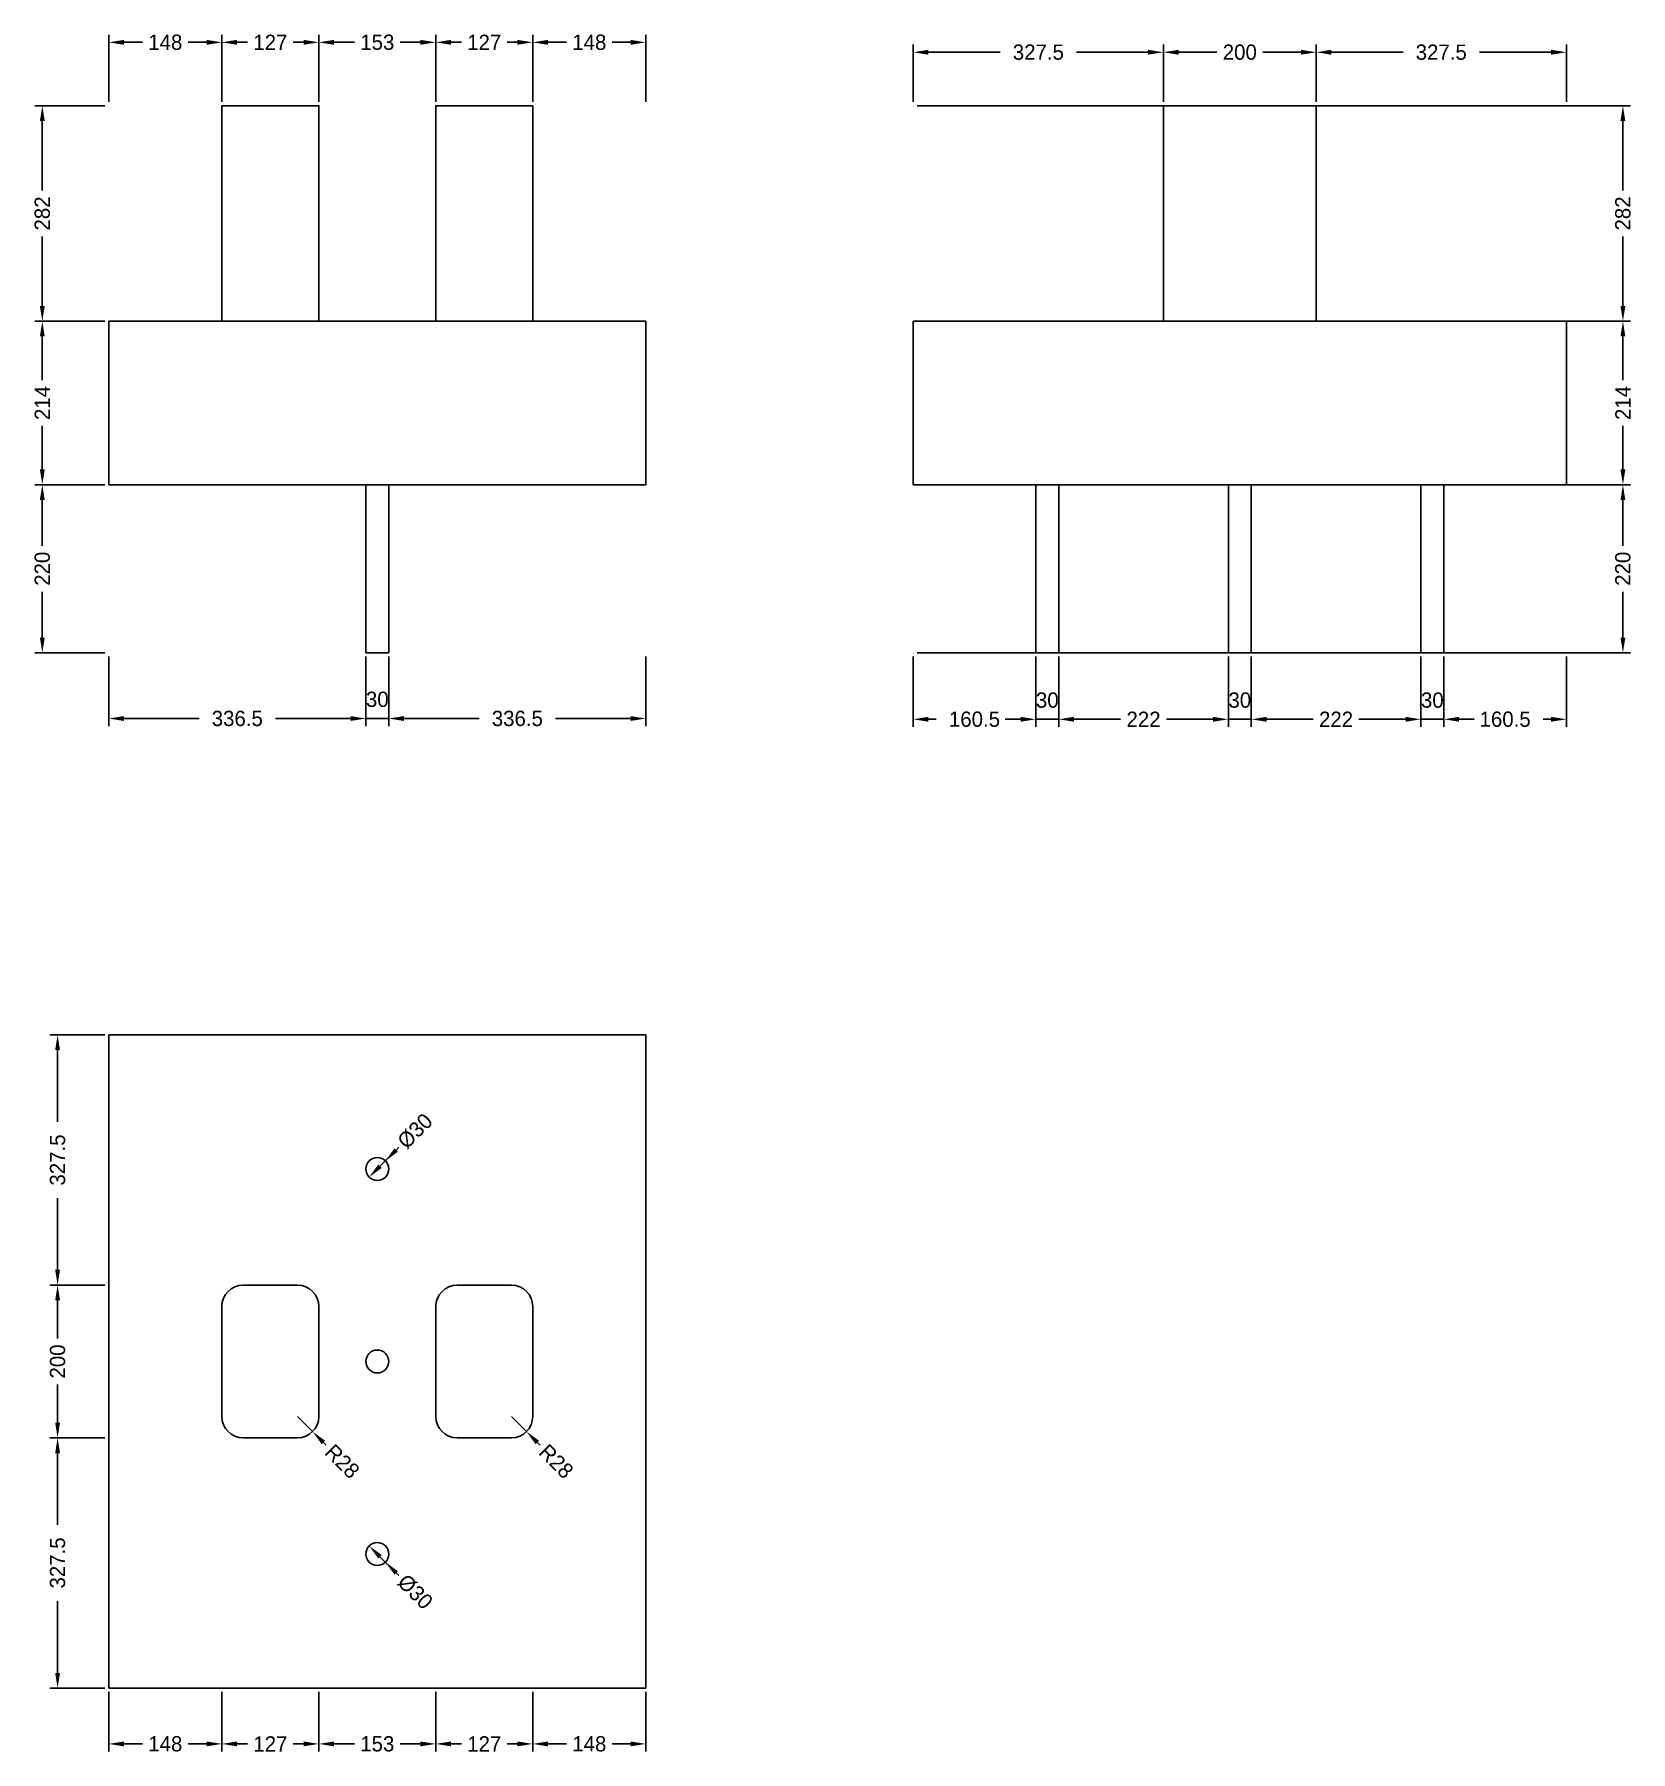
# Model space of a CAD drawing. Header units: metres. Extents: x -97 to 1992, y -83 to 2164.
import ezdxf

# ---------------------------------------------------------------- set-up
doc = ezdxf.new("R2010")
doc.units = ezdxf.units.M
for name, color, linetype in [('chengtai', 7, 'Continuous'), ('dunzhu', 7, 'Continuous'), ('zhuangji', 7, 'Continuous')]:
    doc.layers.add(name, color=color, linetype=linetype)

# ---------------------------------------------------------------- blocks, each defined once
blk = doc.blocks.new('_CLOSEDFILLED')
at = {"color": 0, "linetype": 'BYBLOCK'}
blk.add_solid([(-1, 0.16), (0, 0), (-1, -0.16)], dxfattribs=at)

msp = doc.modelspace()

# ---------------------------------------------------------------- linework, layer by layer
at = {"color": 7}
for p, q in [((0, 2076), (0, 2164)), ((148, 2076), (148, 2164)), ((148, 2076), (148, 2164)), ((275, 2076), (275, 2164)), ((275, 2076), (275, 2164)), ((428, 2076), (428, 2164)), ((428, 2076), (428, 2164)), ((555, 2076), (555, 2164)), ((555, 2076), (555, 2164)), ((703, 2076), (703, 2164)), ((20, 2154), (44, 2154)), ((104, 2154), (128, 2154)), ((168, 2154), (181.5, 2154)), ((241.5, 2154), (255, 2154)), ((295, 2154), (321.5, 2154)), ((381.5, 2154), (408, 2154)), ((448, 2154), (461.5, 2154)), ((521.5, 2154), (535, 2154)), ((575, 2154), (599, 2154)), ((659, 2154), (683, 2154)), ((1053, 2076), (1053, 2151)), ((1073, 2141), (1166.8, 2141)), ((1266.8, 2141), (1360.5, 2141)), ((1380.5, 2076), (1380.5, 2151)), ((1380.5, 2076), (1380.5, 2151)), ((1400.5, 2141), (1450.5, 2141)), ((1510.5, 2141), (1560.5, 2141)), ((1580.5, 2076), (1580.5, 2151)), ((1580.5, 2076), (1580.5, 2151)), ((1600.5, 2141), (1694.2, 2141)), ((1794.2, 2141), (1888, 2141)), ((1908, 2076), (1908, 2151)), ((-5, 2071), (-97, 2071)), ((1058, 2071), (1992, 2071)), ((-87, 1960), (-87, 2051)), ((1982, 1960), (1982, 2051)), ((-87, 1809), (-87, 1900)), ((1982, 1809), (1982, 1900)), ((-5, 1789), (-97, 1789)), ((-5, 1789), (-97, 1789)), ((1058, 1789), (1992, 1789)), ((1058, 1789), (1992, 1789)), ((-87, 1712), (-87, 1769)), ((1982, 1712), (1982, 1769)), ((-87, 1595), (-87, 1652)), ((1982, 1595), (1982, 1652)), ((-5, 1575), (-97, 1575)), ((-5, 1575), (-97, 1575)), ((1058, 1575), (1992, 1575)), ((1058, 1575), (1992, 1575)), ((-87, 1495), (-87, 1555)), ((1982, 1495), (1982, 1555)), ((-87, 1375), (-87, 1435)), ((1982, 1375), (1982, 1435)), ((-5, 1355), (-97, 1355)), ((0, 1350), (0, 1259)), ((336.5, 1350), (336.5, 1259)), ((336.5, 1350), (336.5, 1259)), ((366.5, 1350), (366.5, 1259)), ((366.5, 1350), (366.5, 1259)), ((703, 1350), (703, 1259)), ((1053, 1350), (1053, 1258)), ((1058, 1355), (1992, 1355)), ((1213.5, 1350), (1213.5, 1258)), ((1213.5, 1350), (1213.5, 1258)), ((1243.5, 1350), (1243.5, 1258)), ((1243.5, 1350), (1243.5, 1258)), ((1465.5, 1350), (1465.5, 1258)), ((1465.5, 1350), (1465.5, 1258)), ((1495.5, 1350), (1495.5, 1258)), ((1495.5, 1350), (1495.5, 1258)), ((1717.5, 1350), (1717.5, 1258)), ((1717.5, 1350), (1717.5, 1258)), ((1747.5, 1350), (1747.5, 1258)), ((1747.5, 1350), (1747.5, 1258)), ((1908, 1350), (1908, 1258)), ((20, 1269), (118.2, 1269)), ((218.2, 1269), (316.5, 1269)), ((316.5, 1269), (296.5, 1269)), ((336.5, 1269), (366.5, 1269)), ((386.5, 1269), (406.5, 1269)), ((386.5, 1269), (484.8, 1269)), ((584.8, 1269), (683, 1269)), ((1073, 1268), (1083.2, 1268)), ((1193.5, 1268), (1173.5, 1268)), ((1183.2, 1268), (1193.5, 1268)), ((1213.5, 1268), (1243.5, 1268)), ((1263.5, 1268), (1283.5, 1268)), ((1263.5, 1268), (1324.5, 1268)), ((1384.5, 1268), (1445.5, 1268)), ((1445.5, 1268), (1425.5, 1268)), ((1465.5, 1268), (1495.5, 1268)), ((1515.5, 1268), (1535.5, 1268)), ((1515.5, 1268), (1576.5, 1268)), ((1636.5, 1268), (1697.5, 1268)), ((1697.5, 1268), (1677.5, 1268)), ((1717.5, 1268), (1747.5, 1268)), ((1767.5, 1268), (1787.5, 1268)), ((1767.5, 1268), (1777.8, 1268)), ((1877.8, 1268), (1888, 1268)), ((-5, 855), (-77, 855)), ((-67, 741.2), (-67, 835)), ((376.2, 704.2), (355, 683)), ((379.8, 707.8), (376.2, 704.2)), ((-67, 547.5), (-67, 641.2)), ((-5, 527.5), (-77, 527.5)), ((-5, 527.5), (-77, 527.5)), ((-67, 457.5), (-67, 507.5)), ((-67, 347.5), (-67, 397.5)), ((247, 355.5), (266.8, 335.7)), ((527, 355.5), (546.8, 335.7)), ((-5, 327.5), (-77, 327.5)), ((-5, 327.5), (-77, 327.5)), ((284.5, 318), (280.9, 321.6)), ((564.5, 318), (560.9, 321.6)), ((-67, 213.8), (-67, 307.5)), ((376.2, 150.8), (355, 172)), ((379.8, 147.2), (376.2, 150.8)), ((-67, 20), (-67, 113.8)), ((-5, 0), (-77, 0)), ((0, -5), (0, -83)), ((148, -5), (148, -83)), ((148, -5), (148, -83)), ((275, -5), (275, -83)), ((275, -5), (275, -83)), ((428, -5), (428, -83)), ((428, -5), (428, -83)), ((555, -5), (555, -83)), ((555, -5), (555, -83)), ((703, -5), (703, -83)), ((20, -73), (44, -73)), ((104, -73), (128, -73)), ((168, -73), (181.5, -73)), ((241.5, -73), (255, -73)), ((295, -73), (321.5, -73)), ((381.5, -73), (408, -73)), ((448, -73), (461.5, -73)), ((521.5, -73), (535, -73)), ((575, -73), (599, -73)), ((659, -73), (683, -73))]:
    msp.add_line(p, q, dxfattribs=at)
at = {"layer": 'chengtai'}
for points in [[(0, 1575), (703, 1575), (703, 1789), (0, 1789), (0, 1575)], [(1053, 1575), (1908, 1575), (1908, 1789), (1053, 1789), (1053, 1575)], [(0, 0), (703, 0), (703, 855), (0, 855), (0, 0)]]:
    msp.add_lwpolyline(points, dxfattribs=at)
at = {"layer": 'Defpoints', "color": 7}
for p in [(0, 2154), (148, 2154), (275, 2154), (428, 2154), (555, 2154), (1053, 2141), (1380.5, 2141), (1580.5, 2141), (0, 2071), (0, 2071), (148, 2071), (148, 2071), (275, 2071), (275, 2071), (428, 2071), (428, 2071), (555, 2071), (555, 2071), (703, 2071), (1053, 2071), (1053, 2071), (1380.5, 2071), (1380.5, 2071), (1580.5, 2071), (1580.5, 2071), (1908, 2071), (-87, 1789), (0, 1789), (0, 1789), (1053, 1789), (1053, 1789), (1982, 1789), (-87, 1575), (0, 1575), (0, 1575), (1053, 1575), (1053, 1575), (1982, 1575), (-87, 1355), (0, 1355), (0, 1355), (336.5, 1355), (336.5, 1355), (366.5, 1355), (366.5, 1355), (703, 1355), (1053, 1355), (1053, 1355), (1213.5, 1355), (1213.5, 1355), (1243.5, 1355), (1243.5, 1355), (1465.5, 1355), (1465.5, 1355), (1495.5, 1355), (1495.5, 1355), (1717.5, 1355), (1717.5, 1355), (1747.5, 1355), (1747.5, 1355), (1908, 1355), (1982, 1355), (0, 1269), (336.5, 1269), (366.5, 1269), (1053, 1268), (1213.5, 1268), (1243.5, 1268), (1465.5, 1268), (1495.5, 1268), (1717.5, 1268), (1747.5, 1268), (0, 855), (351.5, 679.5), (362.1, 690.1), (-67, 527.5), (0, 527.5), (0, 527.5), (247, 355.5), (527, 355.5), (-67, 327.5), (0, 327.5), (0, 327.5), (266.8, 335.7), (546.8, 335.7), (351.5, 175.5), (362.1, 164.9), (-67, 0), (0, 0), (0, 0), (148, 0), (148, 0), (275, 0), (275, 0), (428, 0), (428, 0), (555, 0), (555, 0), (703, 0), (0, -73), (148, -73), (275, -73), (428, -73), (555, -73)]:
    msp.add_point(p, dxfattribs=at)
at = {"layer": 'dunzhu'}
for p, q in [((247, 527.5), (176, 527.5)), ((527, 527.5), (456, 527.5)), ((148, 499.5), (148, 355.5)), ((275, 355.5), (275, 499.5)), ((428, 499.5), (428, 355.5)), ((555, 355.5), (555, 499.5)), ((176, 327.5), (247, 327.5)), ((456, 327.5), (527, 327.5))]:
    msp.add_line(p, q, dxfattribs=at)
for points in [[(148, 1789), (275, 1789), (275, 2071), (148, 2071), (148, 1789)], [(428, 1789), (555, 1789), (555, 2071), (428, 2071), (428, 1789)], [(1380.5, 1789), (1580.5, 1789), (1580.5, 2071), (1380.5, 2071), (1380.5, 1789)]]:
    msp.add_lwpolyline(points, dxfattribs=at)
for centre, start, end in [((176, 499.5), 90, 180), ((247, 499.5), 0, 90), ((456, 499.5), 90, 180), ((527, 499.5), 0, 90), ((176, 355.5), 180, 270), ((247, 355.5), 270, 360), ((456, 355.5), 180, 270), ((527, 355.5), 270, 360)]:
    msp.add_arc(centre, 28, start, end, dxfattribs=at)
at = {"layer": 'zhuangji'}
for points in [[(336.5, 1355), (366.5, 1355), (366.5, 1575), (336.5, 1575), (336.5, 1355)], [(1213.5, 1355), (1243.5, 1355), (1243.5, 1575), (1213.5, 1575), (1213.5, 1355)], [(1465.5, 1355), (1495.5, 1355), (1495.5, 1575), (1465.5, 1575), (1465.5, 1355)], [(1717.5, 1355), (1747.5, 1355), (1747.5, 1575), (1717.5, 1575), (1717.5, 1355)]]:
    msp.add_lwpolyline(points, dxfattribs=at)
for centre in [(351.5, 679.5), (351.5, 679.5), (351.5, 427.5), (351.5, 427.5), (351.5, 175.5), (351.5, 175.5)]:
    msp.add_circle(centre, 15, dxfattribs=at)

# ---------------------------------------------------------------- block references
at = {"color": 7, "xscale": 20, "yscale": 20}
for p, rotation in [((0, 2154), 180), ((148, 2154), 180), ((275, 2154), 180), ((428, 2154), 180), ((555, 2154), 180), ((1053, 2141), 180), ((1380.5, 2141), 180), ((1580.5, 2141), 180), ((-87, 2071), 90), ((1982, 2071), 90), ((-87, 1789), 270), ((1982, 1789), 270), ((-87, 1789), 90), ((1982, 1789), 90), ((-87, 1575), 270), ((-87, 1575), 90), ((1982, 1575), 270), ((1982, 1575), 90), ((-87, 1355), 270), ((1982, 1355), 270), ((0, 1269), 180), ((366.5, 1269), 180), ((366.5, 1269), 180), ((1053, 1268), 180), ((1243.5, 1268), 180), ((1243.5, 1268), 180), ((1495.5, 1268), 180), ((1495.5, 1268), 180), ((1747.5, 1268), 180), ((1747.5, 1268), 180), ((-67, 855), 90), ((362.1, 690.1), 224.99999999999983), ((340.9, 668.9), 224.99999999999983), ((-67, 527.5), 270), ((-67, 527.5), 90), ((-67, 327.5), 270), ((266.8, 335.7), 135), ((546.8, 335.7), 135.00000000000009), ((-67, 327.5), 90), ((340.9, 186.1), 134.99999999999991), ((362.1, 164.9), 134.99999999999991), ((-67, 0), 270), ((0, -73), 180), ((148, -73), 180), ((275, -73), 180), ((428, -73), 180), ((555, -73), 180)]:
    msp.add_blockref('_CLOSEDFILLED', p, dxfattribs=dict(at, rotation=rotation))
for p in [(148, 2154), (275, 2154), (428, 2154), (555, 2154), (703, 2154), (1380.5, 2141), (1580.5, 2141), (1908, 2141), (336.5, 1269), (336.5, 1269), (703, 1269), (1213.5, 1268), (1213.5, 1268), (1465.5, 1268), (1465.5, 1268), (1717.5, 1268), (1717.5, 1268), (1908, 1268), (148, -73), (275, -73), (428, -73), (555, -73), (703, -73)]:
    msp.add_blockref('_CLOSEDFILLED', p, dxfattribs=at)

# ---------------------------------------------------------------- texts
at = {"color": 7, "char_height": 20, "attachment_point": 5}
for s, insert in [('148', (74, 2154)), ('127', (211.5, 2154)), ('153', (351.5, 2154)), ('127', (491.5, 2154)), ('148', (629, 2154)), ('327.5', (1216.8, 2141)), ('200', (1480.5, 2141)), ('327.5', (1744.2, 2141)), ('30', (351.5, 1294)), ('30', (1228.5, 1293)), ('30', (1480.5, 1293)), ('30', (1732.5, 1293)), ('336.5', (168.2, 1269)), ('336.5', (534.8, 1269)), ('160.5', (1133.2, 1268)), ('222', (1354.5, 1268)), ('222', (1606.5, 1268)), ('160.5', (1827.8, 1268)), ('148', (74, -73)), ('127', (211.5, -73)), ('153', (351.5, -73)), ('127', (491.5, -73)), ('148', (629, -73))]:
    msp.add_mtext(s, dxfattribs=dict(at, insert=insert))
for s, insert, rotation in [('282', (-87, 1930), 90), ('282', (1982, 1930), 90), ('214', (-87, 1682), 90), ('214', (1982, 1682), 90), ('220', (-87, 1465), 90), ('220', (1982, 1465), 90), ('%%c30', (401, 729), 45), ('327.5', (-67, 691.2), 90), ('200', (-67, 427.5), 90), ('R28', (305.7, 296.8), 315), ('R28', (585.7, 296.8), 315), ('327.5', (-67, 163.8), 90), ('%%c30', (401, 126), 315)]:
    msp.add_mtext(s, dxfattribs=dict(at, insert=insert, rotation=rotation))

doc.saveas('drawing.dxf')
